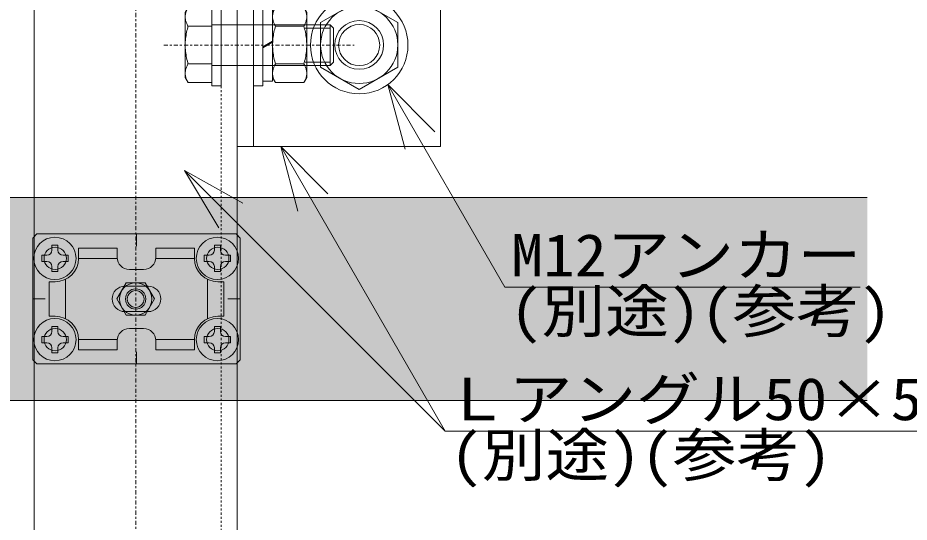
# Model space of a CAD drawing. Units: millimetres, scale not verified. Extents: x -1200 to 1200, y -342 to 342.
# Drawn here: x 925.9 to 969.76, y -99.62 to -74.79 of the extents above; entities that cross this region are included whole.
import ezdxf
from ezdxf.enums import TextEntityAlignment as Align

# ---------------------------------------------------------------- set-up
doc = ezdxf.new("R2010")
doc.units = ezdxf.units.MM
doc.linetypes.add('CHAIN1', pattern=[8, 5, -1, 1, -1])
doc.linetypes.add('DASHED1', pattern=[1.8, 1.2, -0.6])
for name, color, linetype, lineweight in [('0-5_ルーバー', 7, 'Continuous', 9), ('0-7_ストリンガー', 7, 'Continuous', 9), ('0-9_背面金物', 7, 'Continuous', 9), ('0-B_文字', 7, 'Continuous', 9)]:
    doc.layers.add(name, color=color, linetype=linetype, lineweight=lineweight)
doc.layers.add('0-6_ハッチング', color=254, linetype='Continuous')
doc.styles.add('ＭＳ ゴシック', font='')
doc.styles.get('ＭＳ ゴシック').set_extended_font_data('MS Gothic')

# ---------------------------------------------------------------- blocks, each defined once
blk = doc.blocks.new('シンボル-27')
at = {"layer": '0-7_ストリンガー'}
for p, q in [((-125, 1650), (-125, -1895)), ((125, 1650), (125, -1900))]:
    blk.add_line(p, q, dxfattribs=at)
at = {"layer": '0-7_ストリンガー', "linetype": 'CHAIN1'}
blk.add_line((0, -1895), (0, 1650), dxfattribs=at)
at = {"layer": '0-7_ストリンガー', "linetype": 'DASHED1'}
blk.add_line((105, 1650), (105, -1895), dxfattribs=at)
blk = doc.blocks.new('グループ-68-1')
at = {"layer": '0-7_ストリンガー'}
for p, q in [((-27.24, -22.77), (-54.66, -70.27)), ((27.61, -22.77), (-27.24, -22.77)), ((55.03, -70.27), (27.61, -22.77)), ((-54.66, -70.27), (-27.24, -117.77)), ((27.61, -117.77), (55.03, -70.27)), ((-27.24, -117.77), (27.61, -117.77))]:
    blk.add_line(p, q, dxfattribs=at)
for centre, radius in [((0, -70.27), 60), ((0.18, -70.27), 47.5), ((0.18, -70.27), 30), ((0, -70.27), 25.27)]:
    blk.add_circle(centre, radius, dxfattribs=at)
blk = doc.blocks.new('グループ-69-1')
at = {"layer": '0-7_ストリンガー'}
blk.add_line((125, 59.73), (-125, 59.73), dxfattribs=at)
blk.add_lwpolyline([(125, -170.27), (125, 63.48), (125, 79.73), (101.25, 79.73), (-98.75, 79.73), (-125, 79.73), (-125, 63.48), (-125, -170.27)], close=True, dxfattribs=at)
blk = doc.blocks.new('グループ-70-1')
at = {"layer": '0-7_ストリンガー'}
for p, q in [((-23.09, 38.43), (-23.09, 3.57)), ((23.09, 3.57), (23.09, 38.43))]:
    blk.add_line(p, q, dxfattribs=at)
blk.add_lwpolyline([(-46.19, 38.43), (-40, 42), (40, 42), (46.19, 38.43), (46.19, 3.57), (40, 0), (-40, 0), (-46.19, 3.57)], close=True, dxfattribs=at)
for points in [[(-46.19, 38.43), (-45.2, 39.01), (-44.21, 39.54), (-43.22, 40.03), (-42.23, 40.45), (-41.24, 40.83), (-40.25, 41.15), (-39.26, 41.42), (-38.27, 41.64), (-37.28, 41.81), (-36.29, 41.92), (-35.3, 41.98), (-34.31, 41.99), (-33.32, 41.95), (-32.33, 41.85), (-31.34, 41.7), (-30.35, 41.5), (-29.36, 41.25), (-28.37, 40.94), (-27.38, 40.58), (-26.39, 40.17), (-25.4, 39.71), (-24.41, 39.2), (-23.42, 38.63), (-21.77, 38.82), (-19.79, 39.37), (-17.82, 39.87), (-15.84, 40.32), (-13.86, 40.71), (-11.88, 41.05), (-9.9, 41.34), (-7.92, 41.57), (-5.94, 41.76), (-3.96, 41.89), (-1.98, 41.97), (0, 41.99), (1.98, 41.97), (3.96, 41.89), (5.94, 41.76), (7.92, 41.57)], [(7.92, 41.57), (9.9, 41.34), (11.88, 41.05), (13.86, 40.71), (15.84, 40.32), (17.82, 39.87), (19.79, 39.37), (21.77, 38.82), (23.42, 38.63), (24.41, 39.2), (25.4, 39.71), (26.39, 40.17), (27.38, 40.58), (28.37, 40.94), (29.36, 41.25), (30.35, 41.5), (31.34, 41.7), (32.33, 41.85), (33.32, 41.95), (34.31, 41.99), (35.3, 41.98), (36.29, 41.92), (37.28, 41.81), (38.27, 41.64), (39.26, 41.42), (40.25, 41.15), (41.24, 40.83), (42.23, 40.45), (43.22, 40.03), (44.21, 39.54), (45.2, 39.01), (46.19, 38.43), (46.19, 38.43)], [(-46.19, 3.57), (-45.2, 2.99), (-44.21, 2.46), (-43.22, 1.97), (-42.23, 1.55), (-41.24, 1.17), (-40.25, 0.85), (-39.26, 0.58), (-38.27, 0.36), (-37.28, 0.19), (-36.29, 0.08), (-35.3, 0.02), (-34.31, 0.01), (-33.32, 0.05), (-32.33, 0.15), (-31.34, 0.3), (-30.35, 0.5), (-29.36, 0.75), (-28.37, 1.06), (-27.38, 1.42), (-26.39, 1.83), (-25.4, 2.29), (-24.41, 2.8), (-23.42, 3.37), (-21.77, 3.18), (-19.79, 2.63), (-17.82, 2.13), (-15.84, 1.68), (-13.86, 1.29), (-11.88, 0.95), (-9.9, 0.66), (-7.92, 0.43), (-5.94, 0.24), (-3.96, 0.11), (-1.98, 0.03), (0, 0.01), (1.98, 0.03), (3.96, 0.11), (5.94, 0.24), (7.92, 0.43)], [(7.92, 0.43), (9.9, 0.66), (11.88, 0.95), (13.86, 1.29), (15.84, 1.68), (17.82, 2.13), (19.79, 2.63), (21.77, 3.18), (23.42, 3.37), (24.41, 2.8), (25.4, 2.29), (26.39, 1.83), (27.38, 1.42), (28.37, 1.06), (29.36, 0.75), (30.35, 0.5), (31.34, 0.3), (32.33, 0.15), (33.32, 0.05), (34.31, 0.01), (35.3, 0.02), (36.29, 0.08), (37.28, 0.19), (38.27, 0.36), (39.26, 0.58), (40.25, 0.85), (41.24, 1.17), (42.23, 1.55), (43.22, 1.97), (44.21, 2.46), (45.2, 2.99), (46.19, 3.57), (46.19, 3.57)]]:
    blk.add_lwpolyline(points, dxfattribs=at)
blk = doc.blocks.new('Nut (Metric)-4')
at = {"layer": '0-7_ストリンガー'}
blk.add_blockref('グループ-70-1', (0, 0), dxfattribs=at)
blk = doc.blocks.new('グループ-71-1')
at = {"layer": '0-7_ストリンガー'}
for p, q in [((-3.45, 0), (3.45, 11.95)), ((4.75, 11.95), (-2.15, 0))]:
    blk.add_line(p, q, dxfattribs=at)
blk.add_lwpolyline([(-44.57, 11.95), (44.57, 11.95), (44.57, 0), (-44.57, 0)], close=True, dxfattribs=at)
blk = doc.blocks.new('Lock Washer (Metric)-4')
at = {"layer": '0-7_ストリンガー'}
blk.add_blockref('グループ-71-1', (0, 0), dxfattribs=at)
blk = doc.blocks.new('Plain Washer (Metric)-8')
at = {"layer": '0-7_ストリンガー'}
blk.add_lwpolyline([(-50, 11.5), (50, 11.5), (50, 0), (-50, 0)], close=True, dxfattribs=at)
blk = doc.blocks.new('Plain Washer (Metric)-9')
at = {"layer": '0-7_ストリンガー', "color": 134}
blk.add_lwpolyline([(-50, 11.5), (50, 11.5), (50, 0), (-50, 0)], close=True, dxfattribs=at)
blk = doc.blocks.new('シンボル-24')
at = {"layer": '0-7_ストリンガー', "linetype": 'CHAIN1'}
blk.add_line((0, 170.27), (0, -64.02), dxfattribs=at)
at = {"layer": '0-7_ストリンガー', "color": 134}
for p, q in [((-23.09, 140.2), (-23.09, 111.23)), ((23.09, 111.23), (23.09, 140.2))]:
    blk.add_line(p, q, dxfattribs=at)
at = {"layer": '0-7_ストリンガー'}
for p, q in [((-25, -5.72), (-25, 111.23)), ((25, -5.72), (25, 111.23)), ((-20.94, -34.72), (-20.94, -3.67)), ((20.94, -34.72), (20.94, -3.67)), ((-25, -34.72), (25, -34.72))]:
    blk.add_line(p, q, dxfattribs=at)
at = {"layer": '0-7_ストリンガー', "color": 134}
blk.add_lwpolyline([(-46.19, 111.23), (-46.19, 140.2), (-40, 143.78), (40, 143.78), (46.19, 140.2), (46.19, 111.23)], close=True, dxfattribs=at)
for points in [[(-46.19, 140.2), (-45.2, 140.79), (-44.21, 141.32), (-43.22, 141.8), (-42.23, 142.23), (-41.24, 142.6), (-40.25, 142.93), (-39.26, 143.2), (-38.27, 143.42), (-37.28, 143.58), (-36.29, 143.7), (-35.3, 143.76), (-34.31, 143.76), (-33.32, 143.72), (-32.33, 143.63), (-31.34, 143.48), (-30.35, 143.28), (-29.36, 143.02), (-28.37, 142.72), (-27.38, 142.36), (-26.39, 141.95), (-25.4, 141.49), (-24.41, 140.97), (-23.42, 140.4), (-21.77, 140.6), (-19.79, 141.15), (-17.82, 141.65), (-15.84, 142.09), (-13.86, 142.48), (-11.88, 142.82), (-9.9, 143.11), (-7.92, 143.35), (-5.94, 143.53), (-3.96, 143.66), (-1.98, 143.74), (0, 143.77), (1.98, 143.74), (3.96, 143.66), (5.94, 143.53), (7.92, 143.35)], [(7.92, 143.35), (9.9, 143.11), (11.88, 142.82), (13.86, 142.48), (15.84, 142.09), (17.82, 141.65), (19.79, 141.15), (21.77, 140.6), (23.42, 140.4), (24.41, 140.97), (25.4, 141.49), (26.39, 141.95), (27.38, 142.36), (28.37, 142.72), (29.36, 143.02), (30.35, 143.28), (31.34, 143.48), (32.33, 143.63), (33.32, 143.72), (34.31, 143.76), (35.3, 143.76), (36.29, 143.7), (37.28, 143.58), (38.27, 143.42), (39.26, 143.2), (40.25, 142.93), (41.24, 142.6), (42.23, 142.23), (43.22, 141.8), (44.21, 141.32), (45.2, 140.79), (46.19, 140.2), (46.19, 140.2)]]:
    blk.add_lwpolyline(points, dxfattribs=at)
at = {"layer": '0-7_ストリンガー'}
blk.add_lwpolyline([(-25, -5.72), (-25, -34.72), (-20.94, -38.77), (20.94, -38.77), (25, -34.72), (25, -5.72)], dxfattribs=at)
at = {"layer": '0-7_ストリンガー', "xscale": -1, "rotation": 180}
for name, p in [('Plain Washer (Metric)-9', (0, 111.23)), ('Plain Washer (Metric)-8', (0, 59.73)), ('Lock Washer (Metric)-4', (0, 48.23)), ('Nut (Metric)-4', (0, 36.28))]:
    blk.add_blockref(name, p, dxfattribs=at)
at = {"layer": '0-7_ストリンガー'}
for name in ['グループ-69-1', 'グループ-68-1']:
    blk.add_blockref(name, (0, 0), dxfattribs=at)
blk = doc.blocks.new('グループ-134-1')
at = {"layer": '0-9_背面金物'}
for p, q in [((139417.39, 135370.34), (139417.39, 135120.34)), ((139667.39, 135370.34), (139667.39, 135120.34))]:
    blk.add_line(p, q, dxfattribs=at)
blk = doc.blocks.new('グループ-151-1')
at = {"layer": '0-9_背面金物'}
for p, q in [((139420.9, 135325.34), (139415.9, 135320.34)), ((139415.9, 135320.34), (139415.9, 135245.34)), ((139415.9, 135320.34), (139415.9, 135245.34)), ((139543.4, 135325.34), (139420.9, 135325.34)), ((139543.4, 135325.34), (139665.9, 135325.34)), ((139543.4, 135310.34), (139543.4, 135325.34)), ((139665.9, 135325.34), (139670.9, 135320.34)), ((139670.9, 135320.34), (139670.9, 135245.34)), ((139670.9, 135320.34), (139670.9, 135245.34)), ((139472.15, 135307.84), (139472.15, 135295.34)), ((139519.65, 135307.84), (139472.15, 135307.84)), ((139519.65, 135307.84), (139519.65, 135296.59)), ((139567.15, 135307.84), (139567.15, 135296.59)), ((139567.15, 135307.84), (139614.65, 135307.84)), ((139614.65, 135307.84), (139614.65, 135295.34)), ((139519.65, 135295.34), (139472.15, 135295.34)), ((139567.15, 135295.34), (139614.65, 135295.34)), ((139534.65, 135281.59), (139552.15, 135281.59)), ((139443.4, 135266.59), (139435.9, 135266.59)), ((139435.9, 135266.59), (139435.9, 135224.09)), ((139455.9, 135221.23), (139455.9, 135269.45)), ((139630.9, 135221.23), (139630.9, 135269.45)), ((139643.4, 135266.59), (139650.9, 135266.59)), ((139650.9, 135266.59), (139650.9, 135224.09)), ((139557.78, 135261.09), (139529.03, 135261.09)), ((139415.9, 135170.34), (139415.9, 135245.34)), ((139430.9, 135245.34), (139415.9, 135245.34)), ((139670.9, 135245.34), (139655.9, 135245.34)), ((139670.9, 135170.34), (139670.9, 135245.34)), ((139443.4, 135224.09), (139435.9, 135224.09)), ((139557.78, 135229.84), (139529.03, 135229.84)), ((139643.4, 135224.09), (139650.9, 135224.09)), ((139534.65, 135209.09), (139552.15, 135209.09)), ((139472.15, 135182.84), (139472.15, 135195.34)), ((139519.65, 135195.34), (139472.15, 135195.34)), ((139519.65, 135182.84), (139519.65, 135194.09)), ((139567.15, 135195.34), (139614.65, 135195.34)), ((139567.15, 135182.84), (139567.15, 135194.09)), ((139614.65, 135182.84), (139614.65, 135195.34)), ((139519.65, 135182.84), (139472.15, 135182.84)), ((139543.4, 135165.34), (139543.4, 135180.34)), ((139567.15, 135182.84), (139614.65, 135182.84)), ((139420.9, 135165.34), (139415.9, 135170.34)), ((139543.4, 135165.34), (139420.9, 135165.34)), ((139543.4, 135165.34), (139665.9, 135165.34)), ((139665.9, 135165.34), (139670.9, 135170.34))]:
    blk.add_line(p, q, dxfattribs=at)
for centre, radius, start, end in [((139443.4, 135295.34), 13.75, 0, 180), ((139643.4, 135295.34), 13.75, 0, 180), ((139534.65, 135296.59), 15, 180, 270), ((139552.15, 135296.59), 15, 270, 0), ((139443.4, 135295.34), 13.75, 180, 0), ((139443.4, 135295.34), 28.75, 270, 0), ((139643.4, 135295.34), 28.75, 180, 270), ((139643.4, 135295.34), 13.75, 180, 0), ((139529.03, 135245.46), 15.62, 90, 270), ((139557.78, 135245.46), 15.62, 270, 90), ((139443.4, 135195.34), 28.75, 0, 90), ((139643.4, 135195.34), 28.75, 90, 180), ((139443.4, 135195.34), 13.75, 0, 180), ((139534.65, 135194.09), 15, 90, 180), ((139552.15, 135194.09), 15, 0, 90), ((139643.4, 135195.34), 13.75, 0, 180), ((139443.4, 135195.34), 13.75, 180, 0), ((139643.4, 135195.34), 13.75, 180, 0)]:
    blk.add_arc(centre, radius, start, end, dxfattribs=at)
blk = doc.blocks.new('グループ-152-1')
at = {"layer": '0-9_背面金物'}
for p, q in [((139530.84, 135265.34), (139519.3, 135245.34)), ((139553.94, 135265.34), (139530.84, 135265.34)), ((139565.48, 135245.34), (139553.94, 135265.34)), ((139519.3, 135245.34), (139530.84, 135225.34)), ((139553.94, 135225.34), (139565.48, 135245.34)), ((139530.84, 135225.34), (139553.94, 135225.34))]:
    blk.add_line(p, q, dxfattribs=at)
for radius in [20, 12.5, 10.34]:
    blk.add_circle((139542.39, 135245.34), radius, dxfattribs=at)
blk = doc.blocks.new('グループ-153-1')
at = {"layer": '0-9_背面金物'}
blk.add_line((139432.97, 135199.09), (139426.72, 135199.09), dxfattribs=at)
for points in [[(139446.72, 135205.34), (139446.72, 135211.59), (139439.22, 135211.59), (139439.22, 135205.34)], [(139426.72, 135199.09), (139426.72, 135191.59), (139432.97, 135191.59)], [(139452.97, 135191.59), (139459.22, 135191.59), (139459.22, 135199.09), (139452.97, 135199.09)], [(139439.22, 135185.34), (139439.22, 135179.09), (139446.72, 135179.09), (139446.72, 135185.34)]]:
    blk.add_lwpolyline(points, dxfattribs=at)
blk.add_circle((139442.97, 135195.34), 26, dxfattribs=at)
for centre, start, end in [((139432.97, 135205.34), 270, 0), ((139452.97, 135205.34), 180, 270), ((139432.97, 135185.34), 0, 90), ((139452.97, 135185.34), 90, 180)]:
    blk.add_arc(centre, 6.25, start, end, dxfattribs=at)
blk = doc.blocks.new('グループ-154-1')
at = {"layer": '0-9_背面金物'}
blk.add_line((139632.97, 135199.09), (139626.72, 135199.09), dxfattribs=at)
for points in [[(139646.72, 135205.34), (139646.72, 135211.59), (139639.22, 135211.59), (139639.22, 135205.34)], [(139626.72, 135199.09), (139626.72, 135191.59), (139632.97, 135191.59)], [(139652.97, 135191.59), (139659.22, 135191.59), (139659.22, 135199.09), (139652.97, 135199.09)], [(139639.22, 135185.34), (139639.22, 135179.09), (139646.72, 135179.09), (139646.72, 135185.34)]]:
    blk.add_lwpolyline(points, dxfattribs=at)
blk.add_circle((139642.97, 135195.34), 26, dxfattribs=at)
for centre, start, end in [((139632.97, 135205.34), 270, 0), ((139652.97, 135205.34), 180, 270), ((139632.97, 135185.34), 0, 90), ((139652.97, 135185.34), 90, 180)]:
    blk.add_arc(centre, 6.25, start, end, dxfattribs=at)
blk = doc.blocks.new('グループ-155-1')
at = {"layer": '0-9_背面金物'}
blk.add_line((139432.97, 135291.59), (139426.72, 135291.59), dxfattribs=at)
for points in [[(139439.22, 135305.34), (139439.22, 135311.59), (139446.72, 135311.59), (139446.72, 135305.34)], [(139426.72, 135291.59), (139426.72, 135299.09), (139432.97, 135299.09)], [(139452.97, 135299.09), (139459.22, 135299.09), (139459.22, 135291.59), (139452.97, 135291.59)], [(139446.72, 135285.34), (139446.72, 135279.09), (139439.22, 135279.09), (139439.22, 135285.34)]]:
    blk.add_lwpolyline(points, dxfattribs=at)
blk.add_circle((139442.97, 135295.34), 26, dxfattribs=at)
for centre, start, end in [((139432.97, 135305.34), 270, 0), ((139452.97, 135305.34), 180, 270), ((139432.97, 135285.34), 0, 90), ((139452.97, 135285.34), 90, 180)]:
    blk.add_arc(centre, 6.25, start, end, dxfattribs=at)
blk = doc.blocks.new('グループ-156-1')
at = {"layer": '0-9_背面金物'}
blk.add_line((139632.97, 135291.59), (139626.72, 135291.59), dxfattribs=at)
for points in [[(139639.22, 135305.34), (139639.22, 135311.59), (139646.72, 135311.59), (139646.72, 135305.34)], [(139626.72, 135291.59), (139626.72, 135299.09), (139632.97, 135299.09)], [(139652.97, 135299.09), (139659.22, 135299.09), (139659.22, 135291.59), (139652.97, 135291.59)], [(139646.72, 135285.34), (139646.72, 135279.09), (139639.22, 135279.09), (139639.22, 135285.34)]]:
    blk.add_lwpolyline(points, dxfattribs=at)
blk.add_circle((139642.97, 135295.34), 26, dxfattribs=at)
for centre, start, end in [((139632.97, 135305.34), 270, 0), ((139652.97, 135305.34), 180, 270), ((139632.97, 135285.34), 0, 90), ((139652.97, 135285.34), 90, 180)]:
    blk.add_arc(centre, 6.25, start, end, dxfattribs=at)
blk = doc.blocks.new('グループ-157-1')
at = {"layer": '0-9_背面金物'}
for name in ['グループ-151-1', 'グループ-155-1', 'グループ-156-1', 'グループ-152-1', 'グループ-153-1', 'グループ-154-1']:
    blk.add_blockref(name, (0, 0), dxfattribs=at)

msp = doc.modelspace()

# ---------------------------------------------------------------- linework, layer by layer
at = {"layer": '0-5_ルーバー'}
for p, q in [((895.696, -83.628), (967.696, -83.628)), ((967.696, -93.628), (895.696, -93.628))]:
    msp.add_line(p, q, dxfattribs=at)
at = {"layer": '0-6_ハッチング'}
msp.add_solid([(895.696, -93.628), (895.696, -83.628), (967.696, -93.628), (967.696, -83.628)], dxfattribs=at)
at = {"layer": '0-B_文字'}
for p, q in [((949.862, -88.051), (944.101, -78.073)), ((946.919, -95.134), (938.833, -81.128)), ((946.919, -95.134), (934.095, -82.31)), ((949.862, -88.051), (967.356, -88.051)), ((946.919, -95.134), (975.43, -95.134))]:
    msp.add_line(p, q, dxfattribs=at)
for points in [[(944.952, -81.248), (944.101, -78.073), (946.425, -80.397)], [(939.683, -84.303), (938.833, -81.128), (941.157, -83.452)], [(935.788, -85.127), (934.095, -82.31), (936.97, -83.903)]]:
    msp.add_lwpolyline(points, dxfattribs=at)

# ---------------------------------------------------------------- block references
at = {"layer": '0-7_ストリンガー', "xscale": 0.04, "yscale": 0.04}
msp.add_blockref('シンボル-27', (931.696, -91.947), dxfattribs=at)
at = {"layer": '0-7_ストリンガー', "xscale": 0.04, "yscale": 0.04, "rotation": 90}
msp.add_blockref('シンボル-24', (939.885, -76.128), dxfattribs=at)
at = {"layer": '0-9_背面金物', "xscale": 0.04, "yscale": 0.04}
for name in ['グループ-134-1', 'グループ-157-1']:
    msp.add_blockref(name, (-4650, -5498.442), dxfattribs=at)

# ---------------------------------------------------------------- texts
at = {"layer": '0-B_文字', "style": 'ＭＳ ゴシック', "width": 1.1}
for s, height, p in [('M12アンカー', 2.089, (950.182, -88.139)), ('(別途)(参考)', 2.089, (950.109, -90.898)), ('Ｌアングル50×50×t4', 2.09, (946.919, -95.221)), ('(別途)(参考)', 2.089, (947.166, -97.981))]:
    msp.add_text(s, height=height, dxfattribs=at).set_placement(p, align=Align.BOTTOM_LEFT)

doc.saveas('drawing.dxf')
